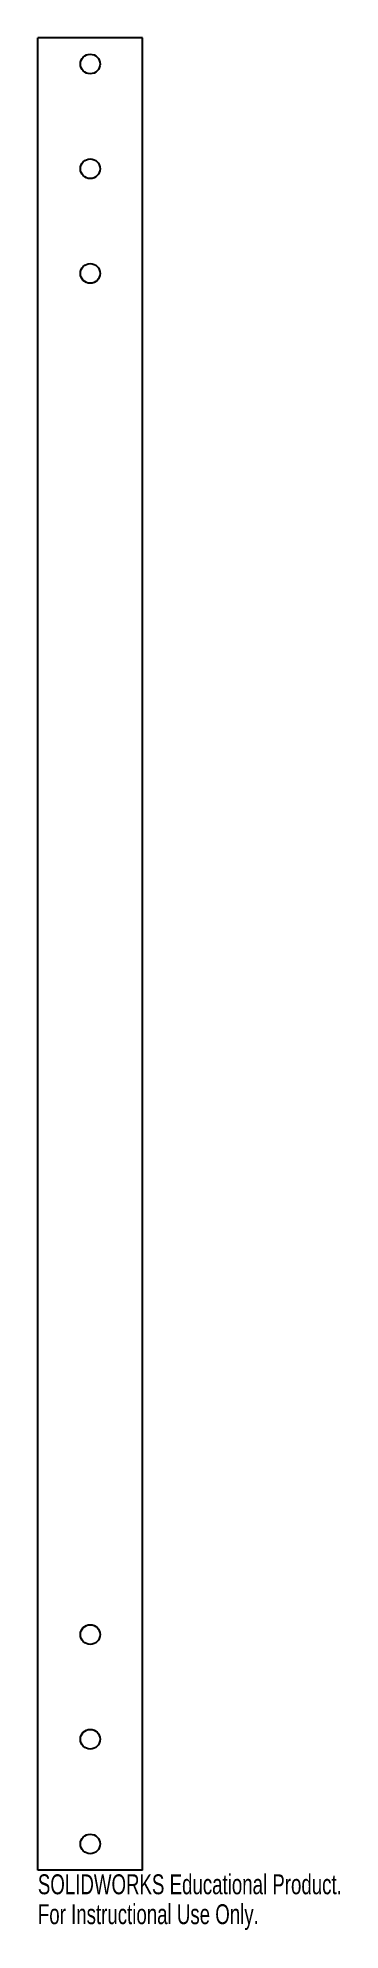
# Model space of a CAD drawing. Header units: millimetres. Extents: x -13 to 61, y -459 to 0.
import ezdxf

# ---------------------------------------------------------------- set-up
doc = ezdxf.new("R2010")
doc.units = ezdxf.units.MM
doc.styles.add('SLDTEXTSTYLE0', font='TXT', dxfattribs={"width": 0.7})

msp = doc.modelspace()

# ---------------------------------------------------------------- linework, layer by layer
at = {"color": 7, "linetype": 'Continuous', "lineweight": 25}
for p, q in [((12.7, 0), (-12.7, 0)), ((-12.7, -444.5), (-12.7, 0)), ((12.7, -444.5), (12.7, 0)), ((12.7, -444.5), (-12.7, -444.5))]:
    msp.add_line(p, q, dxfattribs=at)
for centre in [(0, -6.35), (0, -31.75), (0, -57.15), (0, -387.35), (0, -412.75), (0, -438.15)]:
    msp.add_circle(centre, 2.38, dxfattribs=at)

# ---------------------------------------------------------------- texts
at = {"color": 7, "linetype": 'Continuous', "char_height": 4.8336, "attachment_point": 1, "style": 'SLDTEXTSTYLE0'}
for s, insert in [('SOLIDWORKS Educational Product.', (-12.7, -445.52)), ('For Instructional Use Only.', (-12.7, -452.77))]:
    msp.add_mtext(s, dxfattribs=dict(at, insert=insert))

doc.saveas('drawing.dxf')
